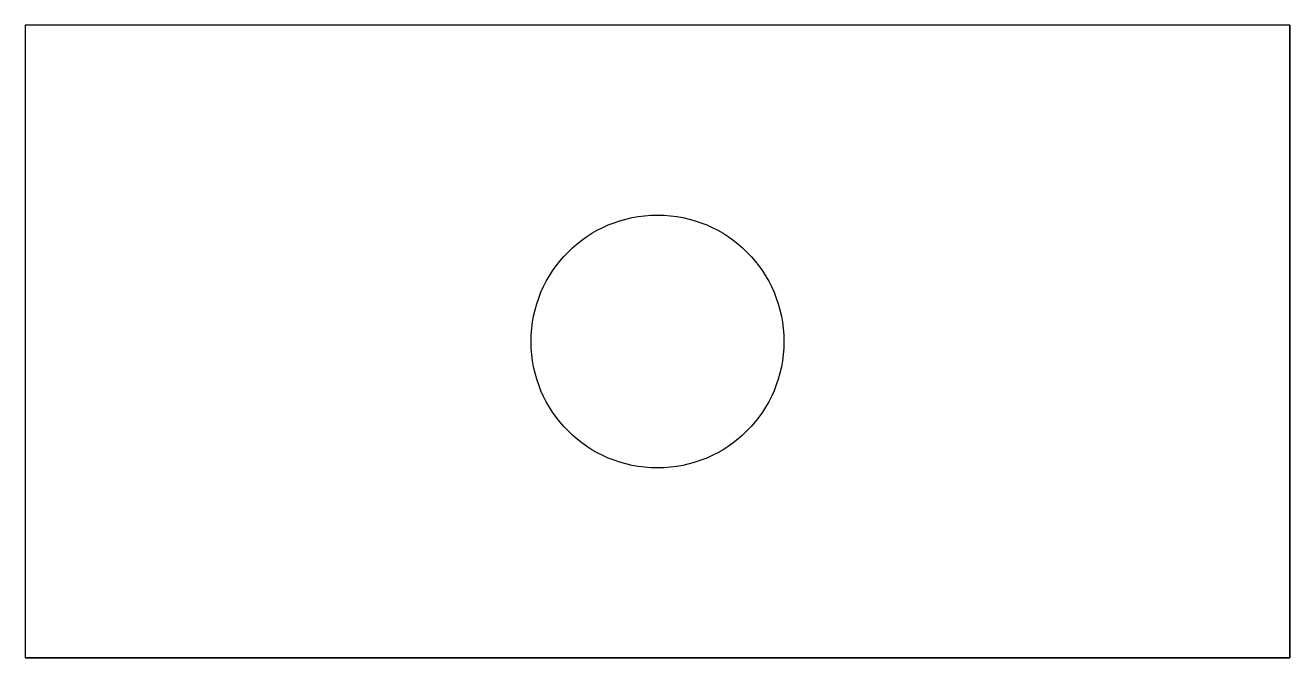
# Model space of a CAD drawing. Header units: millimetres. Extents: x 0 to 100, y 0 to 50.
import ezdxf

# ---------------------------------------------------------------- set-up
doc = ezdxf.new("R2010")
doc.units = ezdxf.units.MM

msp = doc.modelspace()

# ---------------------------------------------------------------- linework, layer by layer
at = {"layer": 'DIL'}
for p, q in [((100, 50), (0, 50)), ((0, 50), (0, 0)), ((100, 0), (100, 50)), ((100, 50), (100, 0)), ((0, 0), (100, 0)), ((100, 0), (0, 0))]:
    msp.add_line(p, q, dxfattribs=at)
msp.add_circle((50, 25), 10, dxfattribs=at)
msp.add_circle((50, 25), 10, dxfattribs=at)

doc.saveas('drawing.dxf')
